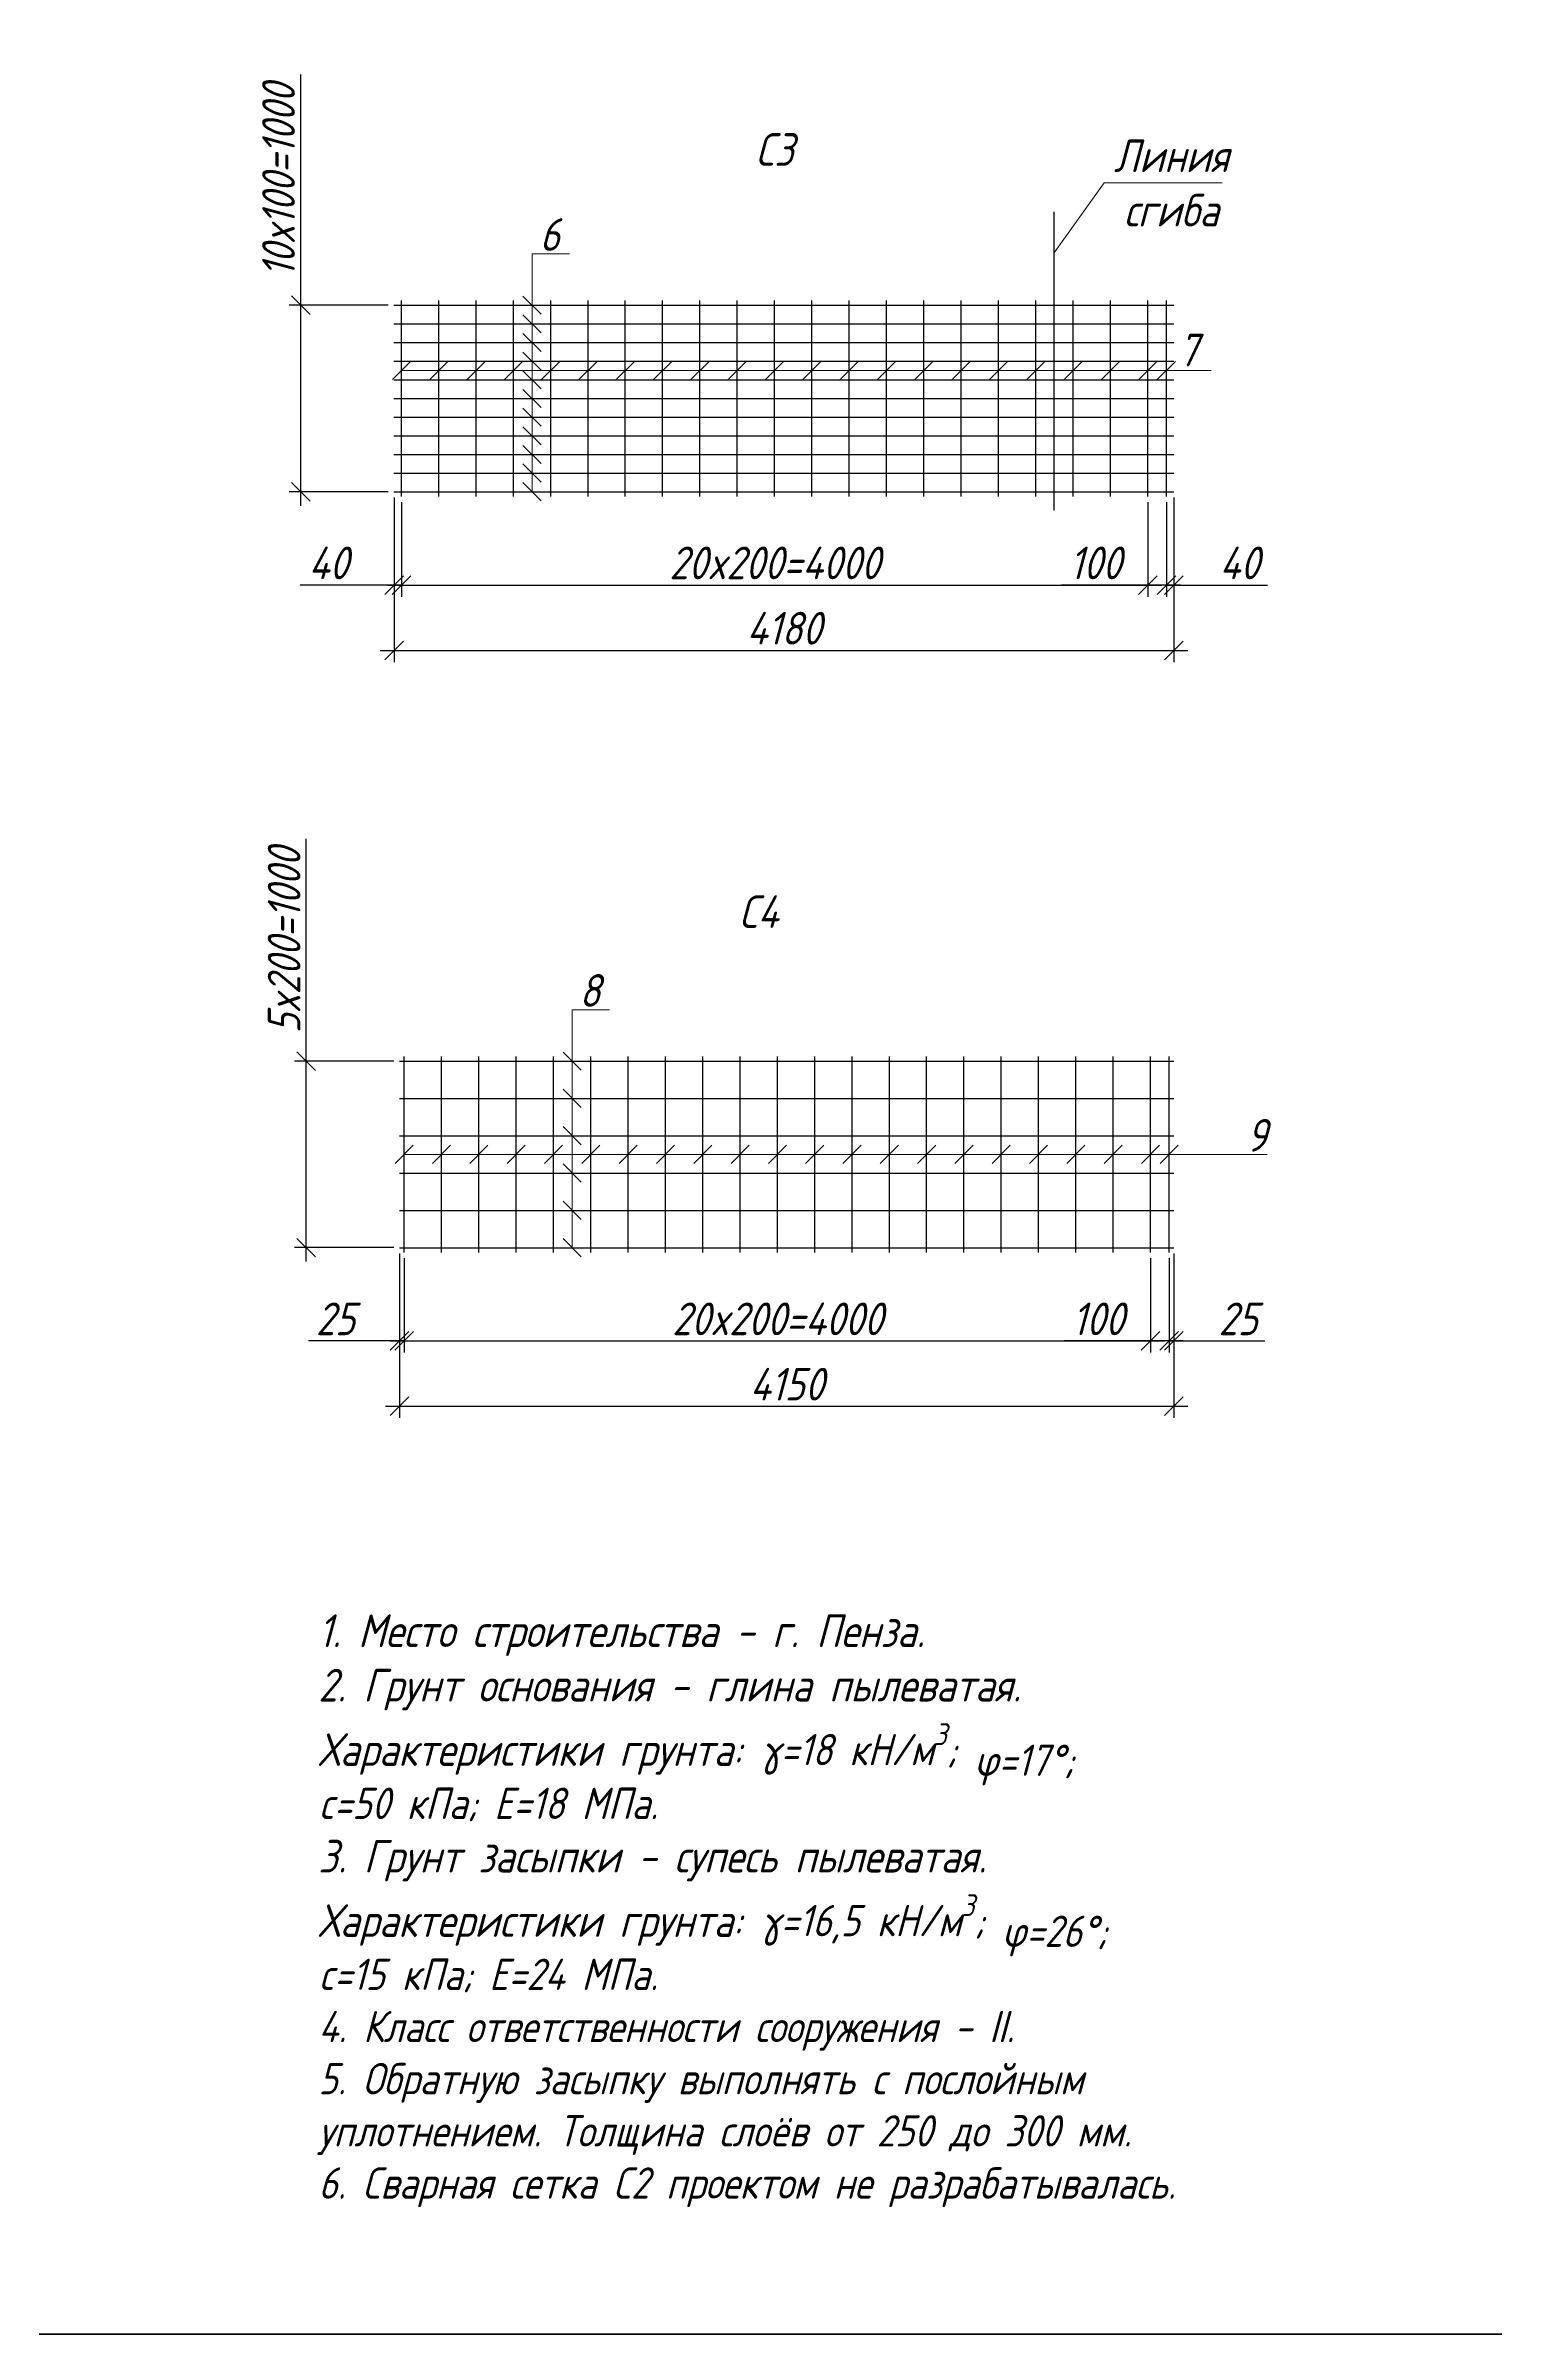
# Model space of a CAD drawing. Header units: millimetres. Extents: x -1004 to 900128, y -352756 to 107728.
# Drawn here: x 634145 to 649683, y 3252 to 27780 of the extents above; entities that cross this region are included whole.
import ezdxf

# ---------------------------------------------------------------- set-up
doc = ezdxf.new("R2010")
doc.units = ezdxf.units.MM
doc.linetypes.add('ACAD_ISO02W100', pattern=[15, 12, -3])
for name, color, linetype, lineweight in [('basic', 95, 'Continuous', 30), ('frame', 173, 'Continuous', 40), ('hatch', 117, 'ACAD_ISO02W100', 25), ('size', 45, 'Continuous', 20), ('text', 13, 'Continuous', 20), ('thin', 153, 'Continuous', 18)]:
    doc.layers.add(name, color=color, linetype=linetype, lineweight=lineweight)
doc.styles.add('Structures', font='isocpeur.ttf', dxfattribs={"width": 0.85, "oblique": 15})
doc.dimstyles.new('structures 3.5 50', dxfattribs={"dimtxt": 3.5, "dimasz": 2, "dimexe": 1.25, "dimexo": 0.625, "dimtad": 1, "dimlfac": 0.5, "dimtxsty": 'Structures', "dimblk": 'OBLIQUE', "dimcen": 2.5, "dimdle": 1.5, "dimadec": 0, "dimazin": 0, "dimtfac": 1, "dimtmove": 0, "dimatfit": 3, "dimfxl": 1, "dimarcsym": 0})

# ---------------------------------------------------------------- blocks, each defined once
blk = doc.blocks.new('_Oblique')
at = {"color": 0, "linetype": 'ByBlock', "lineweight": -2}
blk.add_line((-0.5, -0.5), (0.5, 0.5), dxfattribs=at)
blk = doc.blocks.new('*D1245')
at = {"layer": 'Defpoints', "color": 0, "transparency": 16777216}
for p in [(637878, 23000), (637958, 22950), (637878, 22000)]:
    blk.add_point(p, dxfattribs=at)
at = {"layer": 'size', "color": 0, "lineweight": -2, "transparency": 16777216}
for p, q in [((637878, 22937), (637878, 21875)), ((637958, 22887), (637958, 21875)), ((637878, 22000), (636872, 22000)), ((637958, 22000), (637878, 22000)), ((637958, 22000), (638158, 22000))]:
    blk.add_line(p, q, dxfattribs=at)
at = {"layer": 'size', "color": 0, "lineweight": -2, "transparency": 16777216, "xscale": 200, "yscale": 200, "zscale": 200}
blk.add_blockref('_Oblique', (637878, 22000), dxfattribs=at)
at = {"layer": 'size', "color": 0, "lineweight": -2, "transparency": 16777216, "xscale": 200, "yscale": 200, "zscale": 200, "rotation": 180}
blk.add_blockref('_Oblique', (637958, 22000), dxfattribs=at)
at = {"layer": 'size', "color": 0, "transparency": 16777216, "insert": (637175, 22237), "char_height": 350, "attachment_point": 5, "style": 'Structures'}
blk.add_mtext('40', dxfattribs=at)
blk = doc.blocks.new('*D1246')
at = {"layer": 'Defpoints', "color": 0, "transparency": 16777216}
for p in [(646158, 22950), (646238, 23000), (646238, 22000)]:
    blk.add_point(p, dxfattribs=at)
at = {"layer": 'size', "color": 0, "lineweight": -2, "transparency": 16777216}
for p, q in [((646158, 22887), (646158, 21875)), ((646238, 22937), (646238, 21875)), ((646158, 22000), (645958, 22000)), ((646158, 22000), (646238, 22000)), ((646238, 22000), (647243, 22000))]:
    blk.add_line(p, q, dxfattribs=at)
at = {"layer": 'size', "color": 0, "lineweight": -2, "transparency": 16777216, "xscale": 200, "yscale": 200, "zscale": 200}
blk.add_blockref('_Oblique', (646158, 22000), dxfattribs=at)
at = {"layer": 'size', "color": 0, "lineweight": -2, "transparency": 16777216, "xscale": 200, "yscale": 200, "zscale": 200, "rotation": 180}
blk.add_blockref('_Oblique', (646238, 22000), dxfattribs=at)
at = {"layer": 'size', "color": 0, "transparency": 16777216, "insert": (646940, 22237), "char_height": 350, "attachment_point": 5, "style": 'Structures'}
blk.add_mtext('40', dxfattribs=at)
blk = doc.blocks.new('*D1247')
at = {"layer": 'Defpoints', "color": 0, "transparency": 16777216}
for p in [(637958, 22950), (645958, 22950), (645958, 22000)]:
    blk.add_point(p, dxfattribs=at)
at = {"layer": 'size', "color": 0, "lineweight": -2, "transparency": 16777216}
for p, q in [((637958, 22887), (637958, 21875)), ((645958, 22887), (645958, 21875)), ((637808, 22000), (646108, 22000))]:
    blk.add_line(p, q, dxfattribs=at)
at = {"layer": 'size', "color": 0, "lineweight": -2, "transparency": 16777216, "xscale": 200, "yscale": 200, "zscale": 200, "rotation": 180}
blk.add_blockref('_Oblique', (637958, 22000), dxfattribs=at)
at = {"layer": 'size', "color": 0, "lineweight": -2, "transparency": 16777216, "xscale": 200, "yscale": 200, "zscale": 200}
blk.add_blockref('_Oblique', (645958, 22000), dxfattribs=at)
at = {"layer": 'size', "color": 0, "transparency": 16777216, "insert": (641958, 22237), "char_height": 350, "attachment_point": 5, "style": 'Structures'}
blk.add_mtext('20x200=4000', dxfattribs=at)
blk = doc.blocks.new('*D1248')
at = {"layer": 'Defpoints', "color": 0, "transparency": 16777216}
for p in [(637878, 23000), (646238, 23000), (646238, 21300)]:
    blk.add_point(p, dxfattribs=at)
at = {"layer": 'size', "color": 0, "lineweight": -2, "transparency": 16777216}
for p, q in [((637878, 22937), (637878, 21175)), ((646238, 22937), (646238, 21175)), ((637728, 21300), (646388, 21300))]:
    blk.add_line(p, q, dxfattribs=at)
at = {"layer": 'size', "color": 0, "lineweight": -2, "transparency": 16777216, "xscale": 200, "yscale": 200, "zscale": 200, "rotation": 180}
blk.add_blockref('_Oblique', (637878, 21300), dxfattribs=at)
at = {"layer": 'size', "color": 0, "lineweight": -2, "transparency": 16777216, "xscale": 200, "yscale": 200, "zscale": 200}
blk.add_blockref('_Oblique', (646238, 21300), dxfattribs=at)
at = {"layer": 'size', "color": 0, "transparency": 16777216, "insert": (642058, 21537), "char_height": 350, "attachment_point": 5, "style": 'Structures'}
blk.add_mtext('4180', dxfattribs=at)
blk = doc.blocks.new('*D1249')
at = {"layer": 'Defpoints', "color": 0, "transparency": 16777216}
for p in [(636878, 25000), (637878, 25000), (637878, 23000)]:
    blk.add_point(p, dxfattribs=at)
at = {"layer": 'size', "color": 0, "lineweight": -2, "transparency": 16777216}
for p, q in [((636878, 25000), (636878, 27471)), ((637815, 25000), (636753, 25000)), ((636878, 22850), (636878, 25000)), ((637815, 23000), (636753, 23000))]:
    blk.add_line(p, q, dxfattribs=at)
at = {"layer": 'size', "color": 0, "lineweight": -2, "transparency": 16777216, "xscale": 200, "yscale": 200, "zscale": 200}
for p, rotation in [((636878, 25000), 90), ((636878, 23000), 270)]:
    blk.add_blockref('_Oblique', p, dxfattribs=dict(at, rotation=rotation))
at = {"layer": 'size', "color": 0, "transparency": 16777216, "insert": (636640, 26336), "char_height": 350, "attachment_point": 5, "rotation": 90, "style": 'Structures'}
blk.add_mtext('10x100=1000', dxfattribs=at)
blk = doc.blocks.new('*U1241')
at = {"layer": 'thin'}
blk.add_line((-97, -97), (97, 97), dxfattribs=at)
blk = doc.blocks.new('*U1242')
at = {"layer": 'thin', "color": 0, "linetype": 'ByBlock', "lineweight": -2, "transparency": 16777216}
for p in [(0, 0), (400, 0), (800, 0), (1200, 0), (1600, 0), (2000, 0), (2400, 0), (2800, 0), (3200, 0), (3600, 0), (4000, 0), (4400, 0), (4800, 0), (5200, 0), (5600, 0), (6000, 0), (6400, 0), (6800, 0), (7200, 0), (7600, 0), (8000, 0)]:
    blk.add_blockref('*U1241', p, dxfattribs=at)
blk = doc.blocks.new('*D1250')
at = {"layer": 'Defpoints', "color": 0, "transparency": 16777216}
for p in [(636938, 16898), (637938, 16898), (637938, 14898)]:
    blk.add_point(p, dxfattribs=at)
at = {"layer": 'size', "color": 0, "lineweight": -2, "transparency": 16777216}
for p, q in [((636938, 16898), (636938, 19280)), ((637875, 16898), (636813, 16898)), ((636938, 14748), (636938, 16898)), ((637875, 14898), (636813, 14898))]:
    blk.add_line(p, q, dxfattribs=at)
at = {"layer": 'size', "color": 0, "lineweight": -2, "transparency": 16777216, "xscale": 200, "yscale": 200, "zscale": 200}
for p, rotation in [((636938, 16898), 90), ((636938, 14898), 270)]:
    blk.add_blockref('_Oblique', p, dxfattribs=dict(at, rotation=rotation))
at = {"layer": 'size', "color": 0, "transparency": 16777216, "insert": (636700, 18189), "char_height": 350, "attachment_point": 5, "rotation": 90, "style": 'Structures'}
blk.add_mtext('5x200=1000', dxfattribs=at)
blk = doc.blocks.new('*D1251')
at = {"layer": 'Defpoints', "color": 0, "transparency": 16777216}
for p in [(637938, 14898), (637988, 14848), (637938, 13898)]:
    blk.add_point(p, dxfattribs=at)
at = {"layer": 'size', "color": 0, "lineweight": -2, "transparency": 16777216}
for p, q in [((637938, 14835), (637938, 13773)), ((637988, 14785), (637988, 13773)), ((637938, 13898), (636962, 13898)), ((637988, 13898), (637938, 13898)), ((637988, 13898), (638188, 13898))]:
    blk.add_line(p, q, dxfattribs=at)
at = {"layer": 'size', "color": 0, "lineweight": -2, "transparency": 16777216, "xscale": 200, "yscale": 200, "zscale": 200}
blk.add_blockref('_Oblique', (637938, 13898), dxfattribs=at)
at = {"layer": 'size', "color": 0, "lineweight": -2, "transparency": 16777216, "xscale": 200, "yscale": 200, "zscale": 200, "rotation": 180}
blk.add_blockref('_Oblique', (637988, 13898), dxfattribs=at)
at = {"layer": 'size', "color": 0, "transparency": 16777216, "insert": (637250, 14135), "char_height": 350, "attachment_point": 5, "style": 'Structures'}
blk.add_mtext('25', dxfattribs=at)
blk = doc.blocks.new('*D1252')
at = {"layer": 'Defpoints', "color": 0, "transparency": 16777216}
for p in [(637988, 14848), (645988, 14848), (645988, 13898)]:
    blk.add_point(p, dxfattribs=at)
at = {"layer": 'size', "color": 0, "lineweight": -2, "transparency": 16777216}
for p, q in [((637988, 14785), (637988, 13773)), ((645988, 14785), (645988, 13773)), ((637838, 13898), (646138, 13898))]:
    blk.add_line(p, q, dxfattribs=at)
at = {"layer": 'size', "color": 0, "lineweight": -2, "transparency": 16777216, "xscale": 200, "yscale": 200, "zscale": 200, "rotation": 180}
blk.add_blockref('_Oblique', (637988, 13898), dxfattribs=at)
at = {"layer": 'size', "color": 0, "lineweight": -2, "transparency": 16777216, "xscale": 200, "yscale": 200, "zscale": 200}
blk.add_blockref('_Oblique', (645988, 13898), dxfattribs=at)
at = {"layer": 'size', "color": 0, "transparency": 16777216, "insert": (641988, 14135), "char_height": 350, "attachment_point": 5, "style": 'Structures'}
blk.add_mtext('20x200=4000', dxfattribs=at)
blk = doc.blocks.new('*D1253')
at = {"layer": 'Defpoints', "color": 0, "transparency": 16777216}
for p in [(646188, 14848), (646238, 14898), (646238, 13898)]:
    blk.add_point(p, dxfattribs=at)
at = {"layer": 'size', "color": 0, "lineweight": -2, "transparency": 16777216}
for p, q in [((646188, 14785), (646188, 13773)), ((646238, 14835), (646238, 13773)), ((646188, 13898), (645988, 13898)), ((646188, 13898), (646238, 13898)), ((646238, 13898), (647213, 13898))]:
    blk.add_line(p, q, dxfattribs=at)
at = {"layer": 'size', "color": 0, "lineweight": -2, "transparency": 16777216, "xscale": 200, "yscale": 200, "zscale": 200}
blk.add_blockref('_Oblique', (646188, 13898), dxfattribs=at)
at = {"layer": 'size', "color": 0, "lineweight": -2, "transparency": 16777216, "xscale": 200, "yscale": 200, "zscale": 200, "rotation": 180}
blk.add_blockref('_Oblique', (646238, 13898), dxfattribs=at)
at = {"layer": 'size', "color": 0, "transparency": 16777216, "insert": (646926, 14135), "char_height": 350, "attachment_point": 5, "style": 'Structures'}
blk.add_mtext('25', dxfattribs=at)
blk = doc.blocks.new('*D1254')
at = {"layer": 'Defpoints', "color": 0, "transparency": 16777216}
for p in [(637938, 14898), (646238, 14898), (646238, 13198)]:
    blk.add_point(p, dxfattribs=at)
at = {"layer": 'size', "color": 0, "lineweight": -2, "transparency": 16777216}
for p, q in [((637938, 14835), (637938, 13073)), ((646238, 14835), (646238, 13073)), ((637788, 13198), (646388, 13198))]:
    blk.add_line(p, q, dxfattribs=at)
at = {"layer": 'size', "color": 0, "lineweight": -2, "transparency": 16777216, "xscale": 200, "yscale": 200, "zscale": 200, "rotation": 180}
blk.add_blockref('_Oblique', (637938, 13198), dxfattribs=at)
at = {"layer": 'size', "color": 0, "lineweight": -2, "transparency": 16777216, "xscale": 200, "yscale": 200, "zscale": 200}
blk.add_blockref('_Oblique', (646238, 13198), dxfattribs=at)
at = {"layer": 'size', "color": 0, "transparency": 16777216, "insert": (642088, 13435), "char_height": 350, "attachment_point": 5, "style": 'Structures'}
blk.add_mtext('4150', dxfattribs=at)
blk = doc.blocks.new('*U1243')
at = {"layer": 'thin'}
blk.add_line((-97, -97), (97, 97), dxfattribs=at)
blk = doc.blocks.new('*U1244')
at = {"layer": 'thin', "color": 0, "linetype": 'ByBlock', "lineweight": -2, "transparency": 16777216}
for p in [(0, 0), (400, 0), (800, 0), (1200, 0), (1600, 0), (2000, 0), (2400, 0), (2800, 0), (3200, 0), (3600, 0), (4000, 0), (4400, 0), (4800, 0), (5200, 0), (5600, 0), (6000, 0), (6400, 0), (6800, 0), (7200, 0), (7600, 0), (8000, 0)]:
    blk.add_blockref('*U1243', p, dxfattribs=at)
blk = doc.blocks.new('*D1255')
at = {"layer": 'Defpoints', "color": 0, "transparency": 16777216}
for p in [(645988, 14848), (646188, 14848), (645988, 13898)]:
    blk.add_point(p, dxfattribs=at)
at = {"layer": 'size', "color": 0, "lineweight": -2, "transparency": 16777216}
for p, q in [((645988, 14785), (645988, 13773)), ((646188, 14785), (646188, 13773)), ((645988, 13898), (645063, 13898)), ((646338, 13898), (645988, 13898))]:
    blk.add_line(p, q, dxfattribs=at)
at = {"layer": 'size', "color": 0, "lineweight": -2, "transparency": 16777216, "xscale": 200, "yscale": 200, "zscale": 200, "rotation": 180}
blk.add_blockref('_Oblique', (645988, 13898), dxfattribs=at)
at = {"layer": 'size', "color": 0, "lineweight": -2, "transparency": 16777216, "xscale": 200, "yscale": 200, "zscale": 200}
blk.add_blockref('_Oblique', (646188, 13898), dxfattribs=at)
at = {"layer": 'size', "color": 0, "transparency": 16777216, "insert": (645425, 14135), "char_height": 350, "attachment_point": 5, "style": 'Structures'}
blk.add_mtext('100', dxfattribs=at)
blk = doc.blocks.new('*D1256')
at = {"layer": 'Defpoints', "color": 0, "transparency": 16777216}
for p in [(645958, 22950), (646158, 22950), (645958, 22000)]:
    blk.add_point(p, dxfattribs=at)
at = {"layer": 'size', "color": 0, "lineweight": -2, "transparency": 16777216}
for p, q in [((645958, 22887), (645958, 21875)), ((646158, 22887), (646158, 21875)), ((645958, 22000), (645033, 22000)), ((646308, 22000), (645958, 22000))]:
    blk.add_line(p, q, dxfattribs=at)
at = {"layer": 'size', "color": 0, "lineweight": -2, "transparency": 16777216, "xscale": 200, "yscale": 200, "zscale": 200, "rotation": 180}
blk.add_blockref('_Oblique', (645958, 22000), dxfattribs=at)
at = {"layer": 'size', "color": 0, "lineweight": -2, "transparency": 16777216, "xscale": 200, "yscale": 200, "zscale": 200}
blk.add_blockref('_Oblique', (646158, 22000), dxfattribs=at)
at = {"layer": 'size', "color": 0, "transparency": 16777216, "insert": (645395, 22237), "char_height": 350, "attachment_point": 5, "style": 'Structures'}
blk.add_mtext('100', dxfattribs=at)

msp = doc.modelspace()

# ---------------------------------------------------------------- linework, layer by layer
at = {"layer": 'basic'}
for p, q in [((637957.691, 22949.898), (637957.691, 25049.898)), ((638357.691, 22949.898), (638357.691, 25049.898)), ((638757.691, 22949.898), (638757.691, 25049.898)), ((639157.691, 22949.898), (639157.691, 25049.898)), ((639557.691, 22949.898), (639557.691, 25049.898)), ((639957.691, 22949.898), (639957.691, 25049.898)), ((640357.691, 22949.898), (640357.691, 25049.898)), ((640757.691, 22949.898), (640757.691, 25049.898)), ((641157.691, 22949.898), (641157.691, 25049.898)), ((641557.691, 22949.898), (641557.691, 25049.898)), ((641957.691, 22949.898), (641957.691, 25049.898)), ((642357.691, 22949.898), (642357.691, 25049.898)), ((642757.691, 22949.898), (642757.691, 25049.898)), ((643157.691, 22949.898), (643157.691, 25049.898)), ((643557.691, 22949.898), (643557.691, 25049.898)), ((643957.691, 22949.898), (643957.691, 25049.898)), ((644357.691, 22949.898), (644357.691, 25049.898)), ((644757.691, 22949.898), (644757.691, 25049.898)), ((645157.691, 22949.898), (645157.691, 25049.898)), ((645557.691, 22949.898), (645557.691, 25049.898)), ((645957.691, 22949.898), (645957.691, 25049.898)), ((646157.691, 22949.898), (646157.691, 25049.898)), ((637877.691, 24999.898), (646237.691, 24999.898)), ((637877.691, 24799.898), (646237.691, 24799.898)), ((637877.691, 24599.898), (646237.691, 24599.898)), ((637877.691, 24399.898), (646237.691, 24399.898)), ((637877.691, 24199.898), (646237.691, 24199.898)), ((637877.691, 23999.898), (646237.691, 23999.898)), ((637877.691, 23799.898), (646237.691, 23799.898)), ((637877.691, 23599.898), (646237.691, 23599.898)), ((637877.691, 23399.898), (646237.691, 23399.898)), ((637877.691, 23199.898), (646237.691, 23199.898)), ((637877.691, 22999.898), (646237.691, 22999.898)), ((637987.691, 14847.813), (637987.691, 16947.813)), ((638387.691, 14847.813), (638387.691, 16947.813)), ((638787.691, 14847.813), (638787.691, 16947.813)), ((639187.691, 14847.813), (639187.691, 16947.813)), ((639587.691, 14847.813), (639587.691, 16947.813)), ((639987.691, 14847.813), (639987.691, 16947.813)), ((640387.691, 14847.813), (640387.691, 16947.813)), ((640787.691, 14847.813), (640787.691, 16947.813)), ((641187.691, 14847.813), (641187.691, 16947.813)), ((641587.691, 14847.813), (641587.691, 16947.813)), ((641987.691, 14847.813), (641987.691, 16947.813)), ((642387.691, 14847.813), (642387.691, 16947.813)), ((642787.691, 14847.813), (642787.691, 16947.813)), ((643187.691, 14847.813), (643187.691, 16947.813)), ((643587.691, 14847.813), (643587.691, 16947.813)), ((643987.691, 14847.813), (643987.691, 16947.813)), ((644387.691, 14847.813), (644387.691, 16947.813)), ((644787.691, 14847.813), (644787.691, 16947.813)), ((645187.691, 14847.813), (645187.691, 16947.813)), ((645587.691, 14847.813), (645587.691, 16947.813)), ((645987.691, 14847.813), (645987.691, 16947.813)), ((646187.691, 14847.813), (646187.691, 16947.813)), ((637937.691, 16897.813), (646237.691, 16897.813)), ((637937.691, 16497.813), (646237.691, 16497.813)), ((637937.691, 16097.813), (646237.691, 16097.813)), ((637937.691, 15697.813), (646237.691, 15697.813)), ((637937.691, 15297.813), (646237.691, 15297.813)), ((637937.691, 14897.813), (646237.691, 14897.813))]:
    msp.add_line(p, q, dxfattribs=at)
at = {"layer": 'frame'}
msp.add_line((669413.243, 3252.49), (612513.243, 3252.49), dxfattribs=at)
at = {"layer": 'hatch', "ltscale": 0.3}
msp.add_line((644952.019, 25999.898), (644952.019, 22799.898), dxfattribs=at)
at = {"layer": 'thin'}
for p, q in [((644952.019, 25557.492), (645491.81, 26309.34)), ((645491.81, 26309.34), (646756.294, 26309.34)), ((639357.691, 22999.898), (639357.691, 25549.898)), ((639757.691, 25549.898), (639357.691, 25549.898)), ((639454.919, 24902.671), (639260.464, 25097.125)), ((639454.919, 24702.671), (639260.464, 24897.125)), ((639454.919, 24502.671), (639260.464, 24697.125)), ((637957.691, 24299.898), (646637.691, 24299.898)), ((639454.919, 24302.671), (639260.464, 24497.125)), ((639454.919, 24102.671), (639260.464, 24297.125)), ((646060.464, 24202.671), (646254.919, 24397.125)), ((639454.919, 23902.671), (639260.464, 24097.125)), ((639454.919, 23702.671), (639260.464, 23897.125)), ((639454.919, 23502.671), (639260.464, 23697.125)), ((639454.919, 23302.671), (639260.464, 23497.125)), ((639454.919, 23102.671), (639260.464, 23297.125)), ((639454.919, 22902.671), (639260.464, 23097.125)), ((639787.691, 14897.813), (639787.691, 17447.813)), ((640187.691, 17447.813), (639787.691, 17447.813)), ((639884.919, 16800.586), (639690.464, 16995.04)), ((639884.919, 16400.586), (639690.464, 16595.04)), ((639884.919, 16000.586), (639690.464, 16195.04)), ((646090.464, 15800.586), (646284.919, 15995.04)), ((637987.691, 15897.813), (647237.691, 15897.813)), ((639884.919, 15600.586), (639690.464, 15795.04)), ((639884.919, 15200.586), (639690.464, 15395.04)), ((639884.919, 14800.586), (639690.464, 14995.04))]:
    msp.add_line(p, q, dxfattribs=at)

# ---------------------------------------------------------------- block references
for name, p in [('*U1242', (637957.691, 24299.898)), ('*U1244', (637987.691, 15897.813))]:
    msp.add_blockref(name, p, dxfattribs=at)

# ---------------------------------------------------------------- texts
at = {"layer": 'text', "char_height": 350, "style": 'Structures'}
for s, insert, width, attachment_point in [('С3', (641957.691, 26668.394), 793.67855, 5), ('Линия \\Pсгиба', (646210.66, 26309.34), 1343.47738, 5), ('6', (639546.216, 25756.611), 350, 5), ('7', (646390.231, 24518.933), 793.67855, 5), ('С4', (641787.691, 18499.38), 793.67855, 5), ('8', (639976.216, 17654.526), 350, 5), ('9', (647124.255, 16102.546), 793.67855, 5), ('\\A1;1. Место строительства - г. Пенза.\\P2. Грунт основания - глина пылеватая.\\PХарактеристики грунта: {\\H0.95833x;γ=18 кН/м\\H0.7x;\\S3^ ;\\H1.42857x;; \\A0;φ=17%%D; \\Pc=50 кПа; E=18 МПа.\\P}3. Грунт засыпки - супесь пылеватая.\\PХарактеристики грунта: {\\H0.95833x;γ=16,5 кН/м\\H0.7x;\\S3^ ;\\H1.42857x;; \\A0;φ=26%%D; \\Pc=15 кПа; E=24 МПа.\\P4. Класс ответственности сооружения - II.\\P5. Обратную засыпку выполнять с послойным уплотнением. Толщина слоёв от 250 до 300 мм.\\P6. Сварная сетка С2 проектом не разрабатывалась.}', (637066.886, 7790.801), 9693.35693, 4)]:
    msp.add_mtext(s, dxfattribs=dict(at, insert=insert, width=width, attachment_point=attachment_point))

# ---------------------------------------------------------------- dimensions: what is measured, and where the dimension line sits
at = {"layer": 'size'}
for base, p1, p2, text, picture, middle in [((636877.691, 24999.898), (637877.691, 22999.898), (637877.691, 24999.898), '10x100=<>', '*D1249', (636640.191, 26335.664)), ((636937.691, 16897.813), (637937.691, 14897.813), (637937.691, 16897.813), '5x200=<>', '*D1250', (636700.191, 18188.954))]:
    dim = msp.add_linear_dim(base=base, p1=p1, p2=p2, angle=90, text=text, dimstyle='structures 3.5 50', dxfattribs=at)
    dim.commit()
    dim.dimension.update_dxf_attribs({"geometry": picture, "text_midpoint": middle})
for base, p1, p2, picture, middle in [((637877.691, 21999.898), (637957.691, 22949.898), (637877.691, 22999.898), '*D1245', (637174.925, 22237.398)), ((645957.691, 21999.898), (646157.691, 22949.898), (645957.691, 22949.898), '*D1256', (645395.425, 22237.398)), ((646237.691, 21999.898), (646157.691, 22949.898), (646237.691, 22999.898), '*D1246', (646940.457, 22237.398)), ((637937.691, 13897.813), (637987.691, 14847.813), (637937.691, 14897.813), '*D1251', (637249.8, 14135.313)), ((645987.691, 13897.813), (646187.691, 14847.813), (645987.691, 14847.813), '*D1255', (645425.425, 14135.313)), ((646237.691, 13897.813), (646187.691, 14847.813), (646237.691, 14897.813), '*D1253', (646925.582, 14135.313))]:
    dim = msp.add_linear_dim(base=base, p1=p1, p2=p2, dimstyle='structures 3.5 50', dxfattribs=at)
    dim.commit()
    dim.dimension.update_dxf_attribs({"geometry": picture, "text_midpoint": middle})
for base, p1, p2, text, picture, middle in [((646237.691, 21299.898), (637877.691, 22999.898), (646237.691, 22999.898), '4180', '*D1248', (642057.691, 21537.398)), ((645957.691, 21999.898), (637957.691, 22949.898), (645957.691, 22949.898), '20x200=4000', '*D1247', (641957.691, 22237.398)), ((646237.691, 13197.813), (637937.691, 14897.813), (646237.691, 14897.813), '4150', '*D1254', (642087.691, 13435.313)), ((645987.691, 13897.813), (637987.691, 14847.813), (645987.691, 14847.813), '20x200=4000', '*D1252', (641987.691, 14135.313))]:
    dim = msp.add_linear_dim(base=base, p1=p1, p2=p2, text=text, dimstyle='structures 3.5 50', dxfattribs=at)
    dim.commit()
    dim.dimension.update_dxf_attribs({"geometry": picture, "text_midpoint": middle})

doc.saveas('drawing.dxf')
